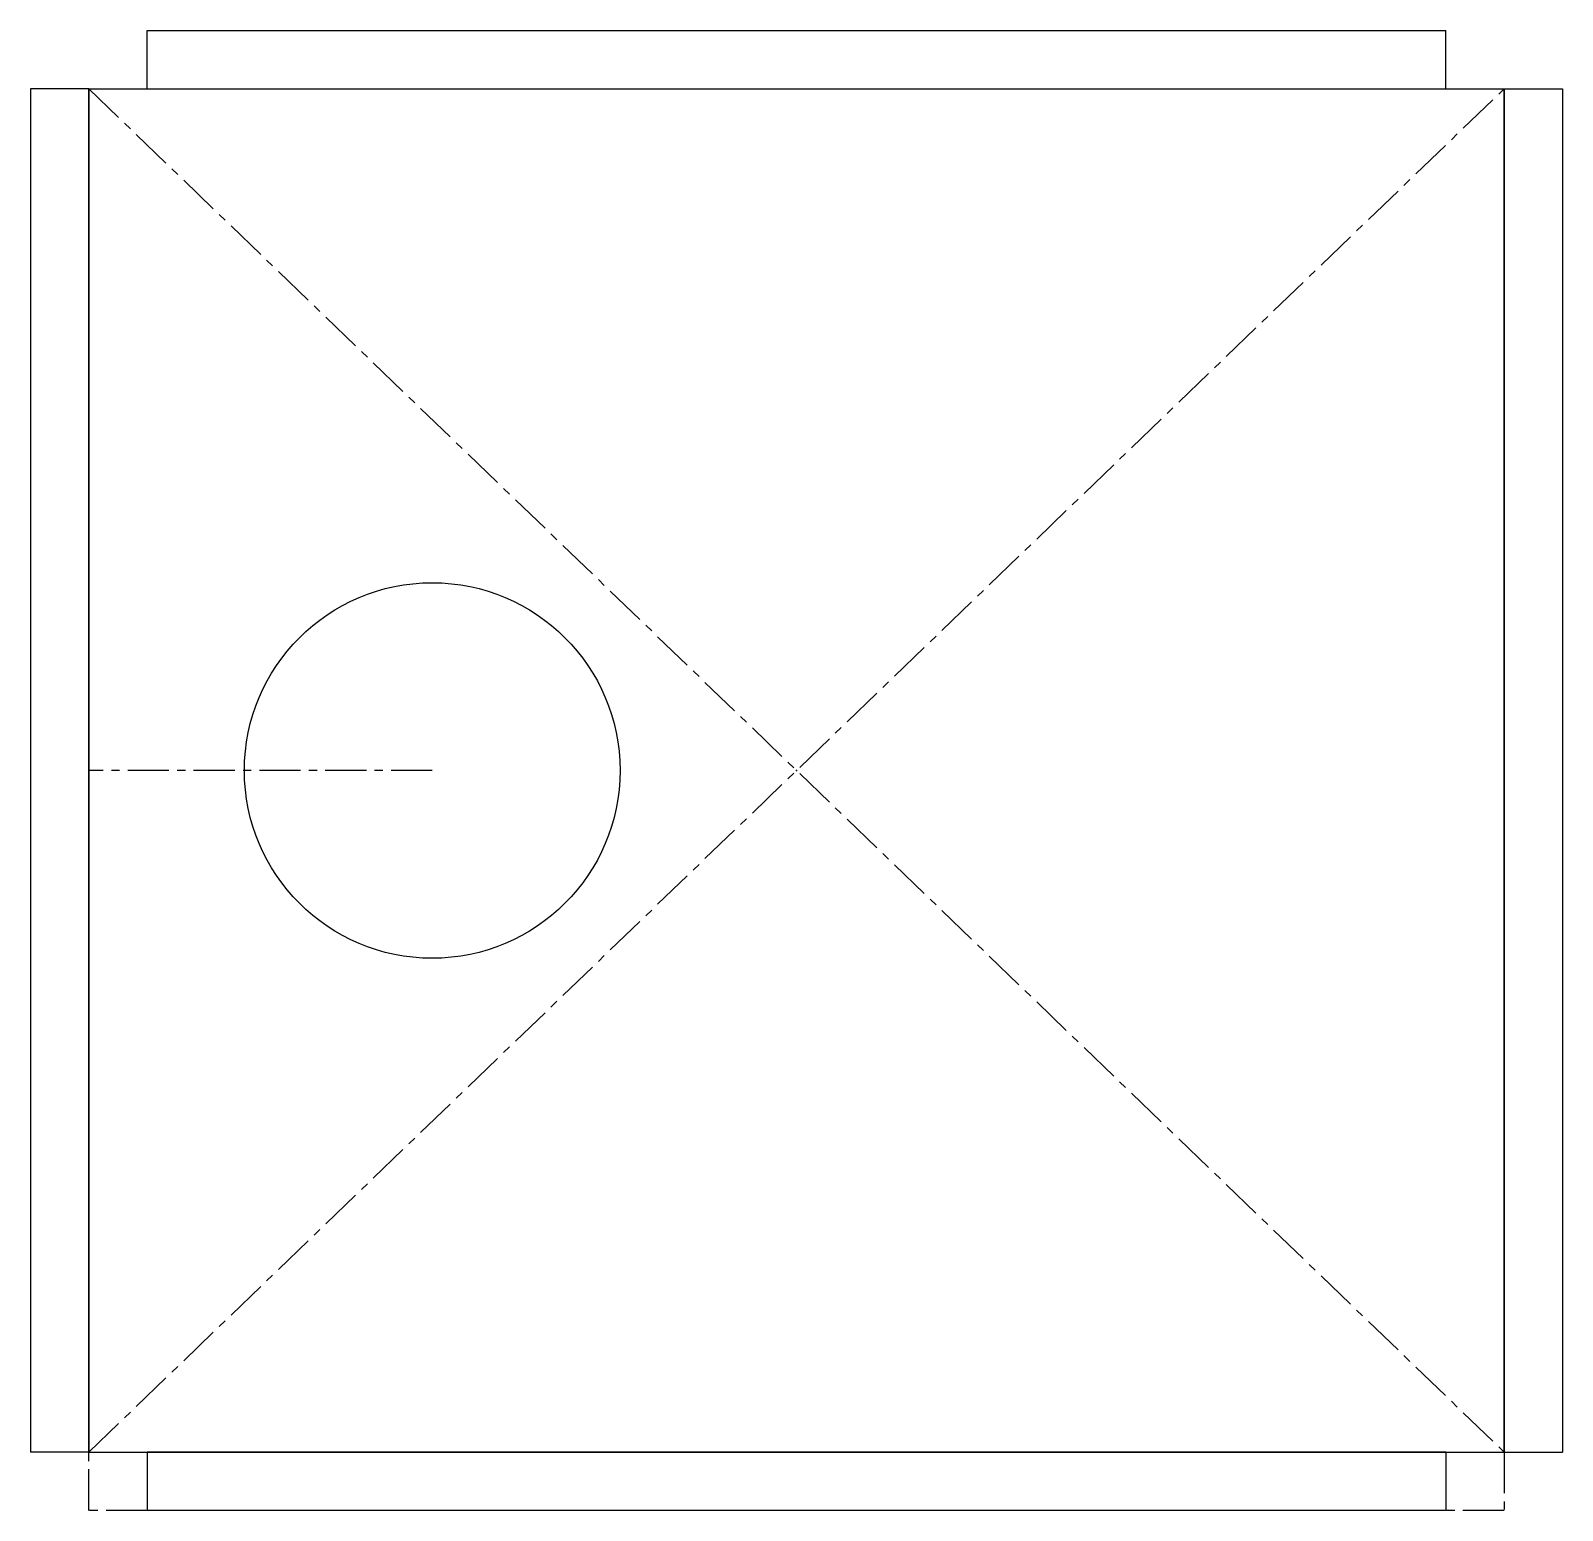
# Model space of a CAD drawing. Header units: millimetres. Extents: x -236 to 236, y -228 to 228.
import ezdxf

# ---------------------------------------------------------------- set-up
doc = ezdxf.new("R2010")
doc.units = ezdxf.units.MM
doc.header["$PDSIZE"] = -1
doc.linetypes.add('CENTERX2', pattern=[20.32, 12.7, -2.54, 2.54, -2.54])

msp = doc.modelspace()

# ---------------------------------------------------------------- linework, layer by layer
at = {"color": 7, "linetype": 'Continuous'}
for p, q in [((-200.5, 210.5), (-200.5, 228.5)), ((-200.5, 228.5), (200.5, 228.5)), ((200.5, 210.5), (200.5, 228.5)), ((-218.5, 210.5), (-236.5, 210.5)), ((-236.5, 210.5), (-236.5, -210.5)), ((-218.5, -210.5), (-218.5, 210.5)), ((-218.5, 210.5), (218.5, 210.5)), ((-218.5, 210.5), (-218.5, -210.5)), ((-200.5, 210.5), (200.5, 210.5)), ((218.5, -210.5), (218.5, 210.5)), ((218.5, 210.5), (218.5, -210.5)), ((218.5, 210.5), (236.5, 210.5)), ((236.5, 210.5), (236.5, -210.5)), ((-218.5, -210.5), (-236.5, -210.5)), ((-218.5, -210.5), (218.5, -210.5)), ((200.5, -210.5), (-200.5, -210.5)), ((-200.5, -210.5), (-200.5, -228.5)), ((200.5, -210.5), (200.5, -228.5)), ((218.5, -210.5), (236.5, -210.5)), ((200.5, -228.5), (-200.5, -228.5))]:
    msp.add_line(p, q, dxfattribs=at)
at = {"color": 7, "linetype": 'CENTERX2'}
for p, q in [((-218.5, -210.5), (218.5, 210.5)), ((-218.5, 210.5), (218.5, -210.5)), ((-112.5, 0), (-218.5, 0)), ((-218.5, -228.5), (-218.5, -210.5)), ((218.5, -210.5), (218.5, -228.5)), ((-200.5, -228.5), (-218.5, -228.5)), ((218.5, -228.5), (200.5, -228.5))]:
    msp.add_line(p, q, dxfattribs=at)
at = {"color": 7, "linetype": 'Continuous'}
msp.add_circle((-112.5, 0), 58, dxfattribs=at)
msp.add_point((0, 0), dxfattribs=at)

doc.saveas('drawing.dxf')
